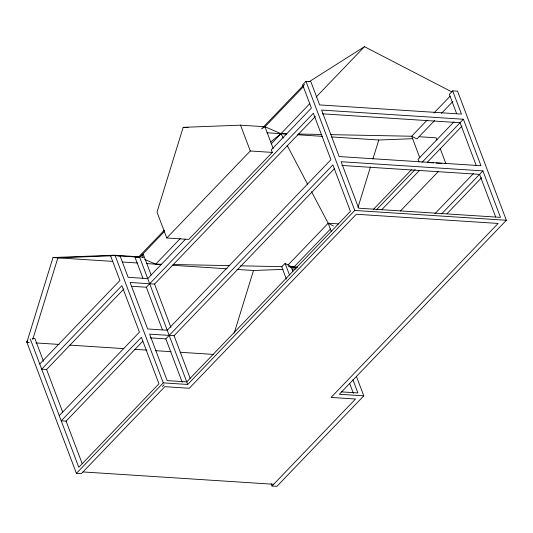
<?xml version="1.0" encoding="UTF-8"?>
<svg xmlns="http://www.w3.org/2000/svg" width="533" height="533" viewBox="0 0 533 533"><rect width="100%" height="100%" fill="white"/><g stroke="black" fill="none" stroke-linecap="round" stroke-linejoin="round"><path stroke-width="0.8" d="M142.025 257.159L143.577 257.099L114.235 255.2L52.994 257.532L26.85 342.346L29.295 342.506M32.72 339.494L57.884 257.845L111.317 255.813M286.794 133.79L280.964 133.676L264.981 126.747L240.53 125.168L183.159 127.347L157.015 212.167L166.769 237.984L188.775 239.41L272.296 152.411L271.317 149.826L311.405 108.072L302.624 84.827L305.962 81.349L310.852 81.669L319.633 104.908L461.451 114.075L452.67 90.837L457.561 91.15L506.35 220.269L339.321 394.267L363.772 395.846L356.43 376.418M234.194 333.118L253.495 270.498L283.09 269.372M358.003 207.377L370.462 166.949M372.907 159.021L378.77 139.999L412.862 138.7M27.763 340.5L26.65 341.666L76.412 473.357L81.302 473.677L164.817 386.678L189.268 388.257L356.304 214.259L498.122 223.434L331.086 397.431L355.538 399.01L272.023 486.009L271.144 483.671M164.397 230.136L138.767 256.839L139.706 257.246M139.173 257.013L143.304 254.288L151.152 275.055M141.378 255.507L164.284 231.642M304.703 84.54L303.344 85.4L261.583 128.899L264.981 126.747L303.35 86.779M142.191 255.447L143.304 254.288M39.748 364.006L119.925 280.485L110.518 255.593L119.998 255.733L128.153 277.32L147.714 278.586L185.511 239.217M166.769 237.984L250.29 150.986L272.296 152.411M59.263 415.653L139.439 332.132L121.877 285.655L41.701 369.169L46.591 369.489L123.903 288.953M144.729 259.424L155.689 264.175L180.401 238.431M271.197 143.85L309.766 103.675M316.102 97.073L364.479 46.677L451.977 91.976M131.658 286.281L146.328 287.234L313.357 113.236L330.92 159.713L167.229 330.233L147.668 328.968L130.105 282.49L154.557 284.069L315.363 116.554M30.274 338.941L78.777 467.294L158.954 383.78L141.392 337.296L61.215 420.817L66.105 421.13L142.844 341.193M150.353 337.875L165.843 338.881L332.872 164.877L350.434 211.361L186.743 381.881L167.182 380.615L149.62 334.131L174.071 335.717L334.304 168.801M76.412 473.357L163.271 382.881L187.723 384.46L354.751 210.462L506.35 220.269M162.372 386.518L164.044 384.779M286.348 279.032L281.677 266.66L285.122 263.455L291.051 266.527L292.903 271.43M452.67 90.837L449.332 94.314L456.648 113.682M288.087 264.994L328.175 223.234L338.768 223.92M427.153 120.125L411.689 136.235L330.926 134.649M434.022 112.969L450.059 96.266M330.56 228.91L294.103 266.886L290.771 266.82L291.051 266.527M434.655 120.471L416.919 138.946L411.689 136.235L419.884 157.928M441.517 113.322L452.957 101.403M454.103 121.731L418.025 159.314L418.998 161.899M373.5 209.296L411.516 169.701M376.491 209.782L415.107 169.554M422.023 162.352L463.404 119.239L480.966 165.723L339.155 156.549L321.586 110.071L463.404 119.239M381.954 209.496L419.424 170.473M427.493 162.065L462.071 126.041M400.396 211.035L438.412 171.439M434.975 213.633L473.59 173.405M441.537 213.993L482.918 170.886L500.487 217.371L358.669 208.196L341.1 161.719L482.918 170.886M447.007 213.713L481.585 177.689M363.772 395.846L276.913 486.323L272.023 486.009M270.631 141.991L280.964 133.676L283.289 138.08M308.827 81.929L364.479 46.677M117.553 255.58L119.126 255.52M119.998 255.733L117.7 255.82L138.893 257.192M139.559 256.999L134.969 257.173L142.904 278.179M290.771 266.82L291.158 266.806L288.713 266.647L297.614 267.06M292.131 269.025L296.241 268.872M298.453 134.016L321.765 134.476M155.689 264.175L161.512 264.288M173.152 264.515L229.683 265.621M240.49 265.834L282.057 266.647M322.392 113.822L460.066 122.723L476.162 165.33M419.025 136.708L436.141 137.814L437 140.092M183.159 127.347L188.136 127.673M266.873 132.764L286.767 134.049M297.541 134.749L322.405 136.355M331.526 136.941L378.77 139.999M427.966 162.478L433.669 162.845M436.114 163.005L441.824 163.378M444.269 163.531L445.894 163.638L440.158 148.447M341.906 165.463L479.58 174.364L495.677 216.978M290.492 267L297.014 267.419M52.994 257.532L112.59 261.383M122.537 262.029L137.454 262.996M146.575 263.582L161.492 264.548M172.272 265.247L226.971 268.785M236.919 269.425L253.495 270.498M32.433 338.342L34.878 338.502L43.493 361.287M35.884 342.932L59.096 344.431M69.876 345.131L123.763 348.615M134.543 349.308L146.975 350.114M155.27 350.654L171.02 351.673M180.141 352.26L213.3 354.405M341.606 391.895L357.903 392.948L352.926 379.776M82.975 471.938L273.696 484.27M311.532 191.667L328.175 223.234L333.405 225.945M287.154 145.422L307.668 184.325M305.962 81.349L354.751 210.462M328.175 223.234L331.393 231.755M264.981 126.747L273.176 148.441M349.588 383.26L353.392 393.327M240.53 125.168L250.29 150.986M285.122 263.455L289.479 274.995M154.557 284.069L170.946 327.449M174.071 335.717L190.174 378.323M139.453 256.726L187.723 384.46M146.328 287.234L162.425 329.84M165.843 338.881L182.233 382.261M115.108 255.42L163.271 382.881M46.591 369.489L62.687 412.096M66.105 421.13L82.209 463.737"/></g></svg>
